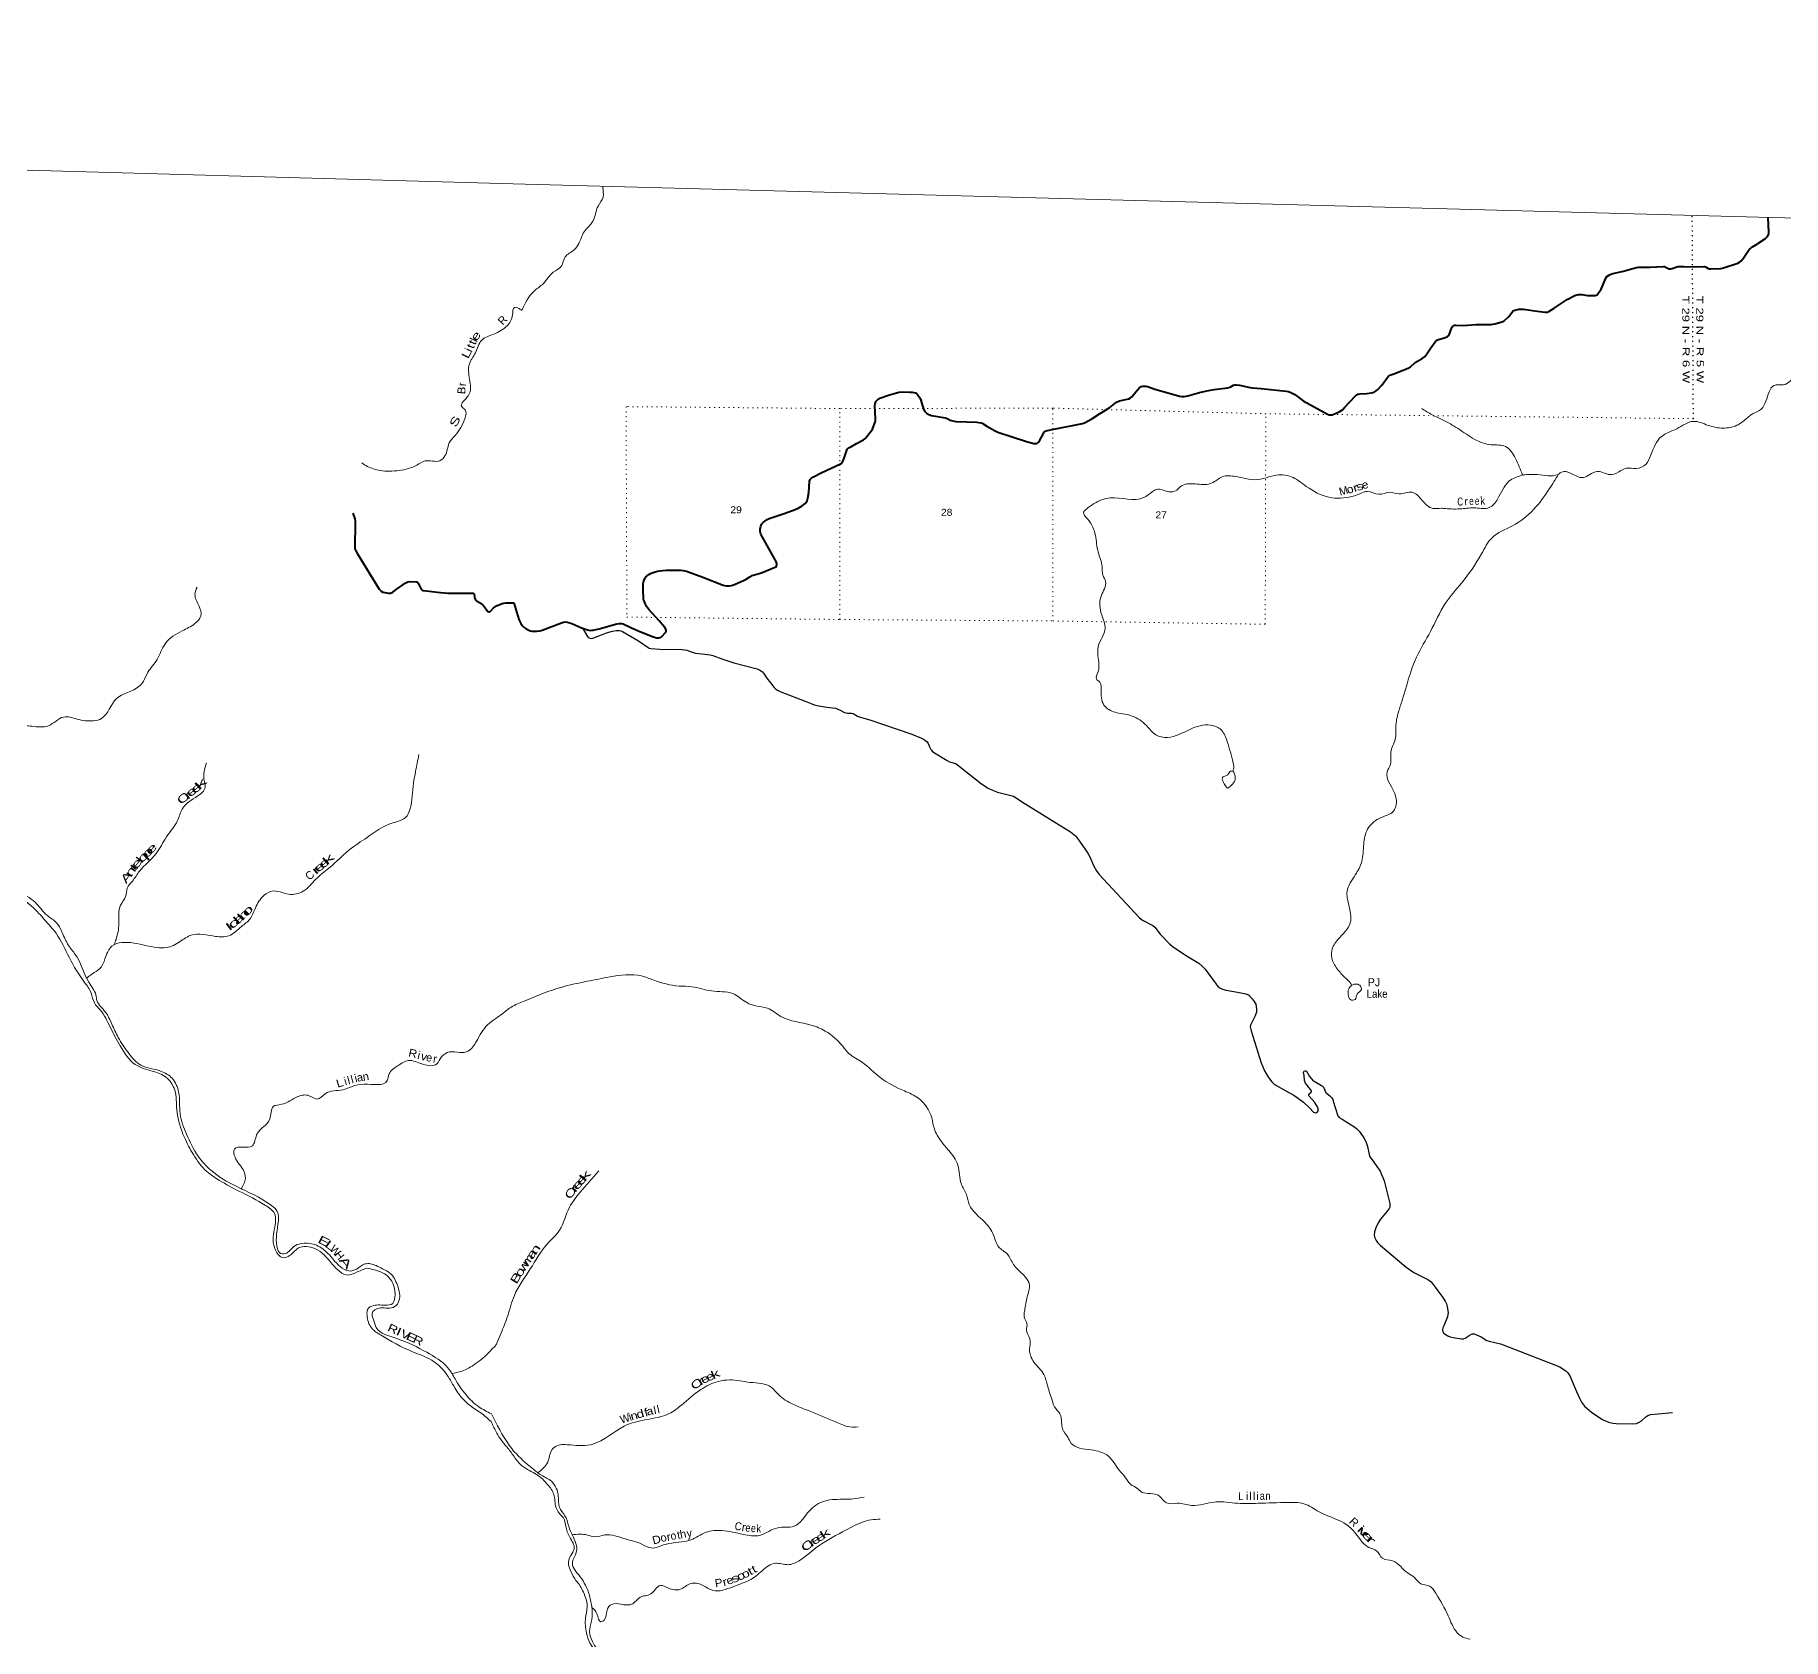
# Model space of a CAD drawing. Header units: feet. Extents: x -745759 to -493183, y 5472 to 195788.
# Drawn here: x -628705 to -585019, y 155689 to 195788 of the extents above; entities that cross this region are included whole.
import ezdxf
from ezdxf.enums import TextEntityAlignment as Align

# ---------------------------------------------------------------- set-up
doc = ezdxf.new("R2010")
doc.units = ezdxf.units.FT
doc.header["$LTSCALE"] = 80
doc.linetypes.add('DOTTED', pattern=[1.5, 0.3, -1.2])
for name, color, linetype, lineweight in [('26', 7, 'Continuous', 40), ('29', 7, 'Continuous', 25), ('39', 7, 'Continuous', 13), ('4', 7, 'Continuous', 13), ('6', 7, 'DOTTED', 25), ('7', 7, 'DOTTED', 13)]:
    doc.layers.add(name, color=color, linetype=linetype, lineweight=lineweight)
doc.layers.add('41', color=7, linetype='Continuous')

msp = doc.modelspace()

# ---------------------------------------------------------------- linework, layer by layer
at = {"layer": '26'}
for points in [[(-585396.67, 191224.1), (-585378.51, 190853.31), (-585381.06, 190827.79), (-585385.18, 190814.37), (-585409.3, 190761.33), (-585428.52, 190729.71), (-585440.9, 190714.23), (-585461.59, 190694.16), (-585652.92, 190563.21)], [(-594213.07, 187597.84), (-594038.77, 187696.11), (-593978.55, 187739.52), (-593935.6, 187789.02), (-593817.87, 187966.38), (-593684.97, 188145.7), (-593656, 188167.9), (-593629.18, 188176.16), (-593478.94, 188217.67), (-593402.2, 188252.55), (-593371.25, 188273.2), (-593359.6, 188290.46), (-593297.01, 188478.14), (-593280.45, 188500.32), (-593257.76, 188518.9), (-593230.93, 188531.29), (-593192.29, 188535.26), (-593011.06, 188527.3), (-592687.57, 188553.03), (-592310.54, 188550.76), (-592270.39, 188557.1), (-592220.87, 188569.49), (-592070.24, 188608.72), (-592022.78, 188627.3), (-591990.85, 188645.24), (-591872.53, 188748.34), (-591789.61, 188858.55), (-591767.94, 188880.23), (-591748.74, 188895.67), (-591690.56, 188916.36), (-591617.31, 188931.84), (-591549.22, 188933.91), (-591503.61, 188930.02), (-591162.35, 188882.5), (-590961.13, 188859.58), (-590915.74, 188859.58), (-590874.35, 188871.04), (-590738.5, 188955.4), (-590414.72, 189174.89), (-590221.39, 189275.62), (-590175.99, 189294.2), (-590126.21, 189302.68), (-590048.06, 189302.46), (-589903.2, 189277.21), (-589761.24, 189271.49), (-589716.88, 189272.53), (-589689.34, 189280.29), (-589667.36, 189293.17), (-589643.62, 189316.92), (-589561.26, 189435.55), (-589449.5, 189708.41), (-589419.74, 189747.41), (-589376.41, 189778.38), (-589335.14, 189801.09), (-589270.35, 189821.63), (-589002.27, 189879.45), (-588770.06, 189950.56), (-588684.12, 189975.56), (-588628.41, 189983.82), (-588339.54, 189980.85), (-588008.25, 189998.25), (-587984.1, 189996.72), (-587961.91, 189990.02), (-587908.26, 189956.98), (-587882.99, 189945.11), (-587852.84, 189940.67), (-587825.21, 189943.04), (-587786.52, 189952.85), (-587671.71, 189991.25), (-587644.66, 189997.76), (-587613.71, 189998.79), (-587501.97, 190001.83), (-587240.09, 189993.25), (-587001.93, 189999.57), (-586977.65, 189996.21), (-586953.92, 189988.98), (-586890.98, 189952.85), (-586877.06, 189947.17), (-586856.59, 189942.33), (-586825.47, 189938.91), (-586570.64, 189949.23), (-586533.49, 189955.96), (-586150.3, 190080.65), (-586106.88, 190104.6), (-586076.96, 190130.41), (-586017.22, 190203.45), (-585879.63, 190402.8), (-585854.11, 190435.99), (-585835.53, 190453.54), (-585803.55, 190475.22), (-585780.04, 190488.35), (-585652.92, 190562.95)], [(-598063.53, 186945.81), (-597432.62, 186885.91), (-597377.44, 186872.29), (-597321.73, 186853.71), (-597266.02, 186826.87), (-597215.74, 186796.05), (-597013.13, 186640.04), (-596406.86, 186309.32), (-596364.29, 186292.11), (-596318.89, 186290.05), (-596287.94, 186292.11), (-596241.61, 186305.92), (-596098.1, 186376.76), (-596032.19, 186420.16), (-595976.36, 186471.74), (-595700.1, 186770.58), (-595676.13, 186792.8), (-595648.27, 186804.16), (-595585.71, 186815.28), (-595416.04, 186823.84), (-595304.7, 186838.23), (-595234.55, 186860.94), (-595184.02, 186888.9), (-595141.69, 186929.07), (-595042.3, 187029.58), (-594885.85, 187250.52), (-594863.13, 187269.75), (-594844.55, 187280.07), (-594748.65, 187314.65), (-594387.15, 187454.19), (-594331.78, 187489.64), (-594213.07, 187597.84)], [(-607888.91, 185785.41), (-607791.39, 185911.49), (-607777.78, 185935.44), (-607769.52, 185955.05), (-607710.2, 186111.45), (-607700.9, 186150.73), (-607696.78, 186191.98), (-607719.25, 186514.66), (-607711.23, 186568.78), (-607690.59, 186622.47), (-607657.58, 186659.63), (-607620.44, 186690.6), (-607587.42, 186705.05), (-607375.77, 186781.95), (-607115.02, 186862.21), (-607013.78, 186870.23), (-606842.51, 186861.97), (-606782.67, 186855.78), (-606702.2, 186845.45), (-606674.34, 186829.97), (-606650.61, 186802.1), (-606589.51, 186713.78), (-606564.98, 186660.66), (-606495.73, 186436.2), (-606463.87, 186375.73), (-606420.53, 186332.37), (-606368.95, 186299.34), (-606295.4, 186272.19), (-605950.37, 186216.47), (-605893.32, 186195.07), (-605831.42, 186162.03), (-605767.28, 186141.84), (-605689.04, 186126.93), (-605417.23, 186116.24), (-605162.86, 186104.22), (-605067.11, 186092.65), (-605033.89, 186082.54), (-605006.04, 186067.06), (-604916.59, 186009), (-604710.71, 185891.23), (-604641.84, 185859.55), (-603926.94, 185623.32), (-603740.92, 185576.85), (-603693.68, 185573.59), (-603670.98, 185577.72), (-603637.96, 185592.17), (-603620.88, 185609.25), (-603552.34, 185732.15), (-603487.69, 185859.21), (-603477.02, 185870.91), (-603462.57, 185883.29), (-603433.68, 185891.55), (-603326.44, 185918.52), (-602528.91, 186072.01), (-602501.01, 186079.45), (-602459.74, 186098.03), (-602294.98, 186195.54), (-602097.44, 186316.23), (-601844.27, 186473.45), (-601672.53, 186604.91), (-601598.24, 186642.08), (-601525.58, 186660.81), (-601365.18, 186693.9), (-601327.93, 186714.34), (-601296.98, 186743.25), (-601236.07, 186818.85), (-601089.66, 186979.56), (-601059.68, 186999.27), (-601020.48, 187009.59), (-600977.14, 187011.66), (-600937.52, 187006.87), (-600876.03, 186993.08), (-600720.06, 186935.15), (-600356.4, 186832.4), (-600098.65, 186759.36), (-600041.37, 186750.48), (-599987.72, 186750.48), (-599938.19, 186754.61), (-599890.76, 186764.65), (-599601.68, 186848.03), (-599418.2, 186890.88), (-599236.32, 186920.82), (-598906.19, 186964.5), (-598839.4, 186986.89), (-598750.68, 187032.31), (-598715.6, 187042.63), (-598678.46, 187042.63), (-598603.34, 187037.33), (-598333.86, 186972.43), (-598276.96, 186966.07), (-598063.53, 186945.81)], [(-610534.08, 182352.52), (-610192.07, 182488.16), (-610177.06, 182500.29), (-610169.84, 182514.74), (-610166.74, 182544.68), (-610166.74, 182573.58), (-610169.84, 182591.13), (-610176.09, 182606.72), (-610244.4, 182738.14), (-610564.64, 183305.74), (-610581.49, 183374.69), (-610579.43, 183436.63), (-610562.92, 183508.9), (-610539.96, 183567.33), (-610507.21, 183601.81), (-610465.94, 183634.85), (-610404.04, 183674.08), (-610354.18, 183698.49), (-609956.43, 183836.84), (-609703.54, 183923.42), (-609615.8, 183965.2), (-609529.13, 184014.75), (-609458.98, 184072.57), (-609424.93, 184112.82), (-609405.89, 184145.78), (-609387.79, 184205.74), (-609366.87, 184352.4), (-609349.59, 184634.42), (-609332.07, 184672.36), (-609307.31, 184697.14), (-609245.25, 184742.02), (-609056.36, 184844.82), (-608575.26, 185065.21), (-608542.28, 185086.85), (-608528.87, 185101.3), (-608522.17, 185111.11), (-608481.88, 185207.48), (-608405.95, 185433.07), (-608392.17, 185450.75), (-608371.53, 185465.21), (-608319.24, 185494.82), (-608171.5, 185572.73), (-608001.14, 185663.42), (-607961.94, 185691.01), (-607938.21, 185716.07), (-607888.91, 185785.41)], [(-620759.01, 183835.22), (-620713.29, 183689.27), (-620703.1, 183624.89), (-620701.45, 183564.07), (-620713.42, 183003.43), (-620709.29, 182953.88), (-620703.1, 182924.97), (-620686.6, 182887.81), (-620646.4, 182817.24), (-620102.44, 181930.66), (-620070.67, 181899.87), (-620050.04, 181885.42), (-620008.77, 181862.71), (-619960.9, 181849.51), (-619878.77, 181831.74), (-619843.7, 181829.67), (-619818.13, 181836.89), (-619763.22, 181862.71), (-619713.7, 181897.81), (-619453.12, 182086.38), (-619418.63, 182104.28), (-619387.68, 182114.6), (-619325.59, 182122.4), (-619168.58, 182117.58), (-619146.26, 182106.34), (-619129.76, 182087.76), (-619091.8, 182019.45), (-619049.02, 181934.03), (-619032.78, 181914.33), (-619003.89, 181904), (-618928.91, 181893.58), (-618567.15, 181850.84), (-618384.21, 181831.45), (-617814.2, 181833.37), (-617756.05, 181830.2), (-617739.81, 181826), (-617734.38, 181820.91), (-617731.28, 181807.49), (-617723.14, 181745.07), (-617714.78, 181707.35), (-617704.46, 181679.48), (-617699.3, 181670.19), (-617688.46, 181657.77), (-617667.32, 181640.25), (-617537.07, 181564.35), (-617513.59, 181542.18), (-617428.65, 181433.41), (-617393.92, 181387.33), (-617375.38, 181371.98), (-617357.81, 181365.65), (-617339.24, 181369.78), (-617318.75, 181385.08), (-617228.35, 181484.26), (-617215.43, 181494.69), (-617191.7, 181506.05), (-617086.14, 181552.27), (-617057.58, 181562.83), (-617026.11, 181573.67), (-616988.97, 181581.93), (-616930.35, 181591.83), (-616738.83, 181590.18)], [(-613501.1, 181905.06), (-613504.8, 182071.96), (-613497.63, 182116.76), (-613484.22, 182161.14), (-613454.3, 182215.86), (-613437.79, 182238.57), (-613396.53, 182273.67), (-613363.51, 182298.45), (-613320.18, 182325.29), (-613255.66, 182352.43), (-613208.75, 182364.52), (-613149.94, 182380), (-613014.79, 182399.62), (-612927.22, 182406.25), (-612563.93, 182404.78), (-612501.91, 182400.39), (-612421.56, 182382.07), (-612015.2, 182237.08), (-611507.64, 182032.73), (-611474.96, 182021.27), (-611433.18, 182016.63), (-611354.77, 182020.76), (-611298.54, 182028.5), (-611274.29, 182035.21), (-611224.77, 182049.69), (-610983.38, 182154.81), (-610927.12, 182183.35), (-610835.82, 182243.75), (-610805.89, 182262.33), (-610781.14, 182273.69), (-610753.28, 182281.94), (-610629.28, 182314.77), (-610585.11, 182329.43), (-610534.08, 182352.52)], [(-613811.08, 180975.92), (-613643.86, 180901.77), (-613255.86, 180741.71), (-613160.26, 180719.98), (-613112.81, 180715.85), (-613071.54, 180728.23), (-613044.08, 180742.84), (-612939.54, 180856.48), (-612927.1, 180889.28), (-612931.22, 180911.99), (-612941.54, 180934.7), (-612963.85, 180976.37), (-613101.74, 181138.33), (-613362.65, 181423.41), (-613412, 181490.11), (-613453.27, 181576.82), (-613480.1, 181638.77), (-613493.51, 181674.91), (-613496.64, 181704.33), (-613501.1, 181905.06)], [(-616738.83, 181590.18), (-616613.44, 181174.73), (-616563.89, 181078.18), (-616524.68, 181018.3), (-616480.77, 180976.61), (-616431.83, 180939.84), (-616380.24, 180913), (-616328.66, 180892.36), (-616286.12, 180885.45), (-616161.52, 180882.03), (-616091.36, 180888.23), (-616027.35, 180905.23), (-615788.44, 180996.3), (-615547.24, 181095.37), (-615494, 181110.19), (-615450.67, 181114.32), (-615394.96, 181110.19), (-615291.79, 181077.15), (-615062.74, 180975.98), (-614999.44, 180950.25)], [(-614999.44, 180950.25), (-614896.64, 180915.08), (-614859.5, 180906.83), (-614821.47, 180904.05), (-614791.4, 180904.76), (-614756.33, 180908.89), (-614569.77, 180954.33), (-614199.26, 181061.27), (-614155.87, 181069.94), (-614098.09, 181078.2), (-614048.57, 181076.13), (-614007.63, 181063.07), (-613811.08, 180975.92)]]:
    msp.add_lwpolyline(points, dxfattribs=at)
at = {"layer": '29'}
for points in [[(-615023.33, 180958.42), (-614896.27, 180746.74), (-614875.76, 180727.3), (-614836.2, 180706.73), (-614806.67, 180701.37), (-614761.83, 180708.97), (-614548.82, 180795.9), (-614418.04, 180839.65), (-614272.3, 180882.85), (-614180.81, 180897.17), (-614103.89, 180900.14), (-614062.87, 180893.66), (-614018.65, 180875.35), (-613624.62, 180642.17), (-613383.7, 180472.57), (-613353.61, 180459.4), (-613316.91, 180450.76), (-613085.28, 180437.54), (-612539.28, 180424.67), (-612469.47, 180420.51), (-612411.05, 180411.65), (-612251.87, 180349.92), (-612195.27, 180334.09), (-612029.42, 180317.16)], [(-612029.42, 180317.16), (-611831.58, 180288.03), (-611764.53, 180271.44), (-611542.6, 180195.26), (-611237.9, 180088.12), (-610652.99, 179940.39), (-610621.3, 179927.92), (-610586.76, 179912.8), (-610547.89, 179886.87), (-610524.21, 179867.39), (-610493.92, 179837.18), (-610411.47, 179712.81), (-610234.38, 179478.75), (-610197.04, 179443.97), (-610147.38, 179411.56), (-610062.26, 179370.74), (-609453.44, 179132.49), (-609293.47, 179065.89), (-609228.65, 179043.23), (-609116.43, 179018.36), (-608918.67, 178987.94), (-608698.54, 178954.76), (-608638.19, 178936.26), (-608578.46, 178908.76)], [(-608578.46, 178908.76), (-608471.95, 178854.16), (-608430.17, 178840.49), (-608396.38, 178834.72), (-608297.73, 178835.36), (-608256.04, 178823.92), (-608144.96, 178757.8), (-608104.9, 178739.66), (-607839.82, 178668.64), (-606792, 178312.09), (-606551.44, 178208.17), (-606473.71, 178164.96), (-606411.1, 178117.2), (-606378.71, 178074.22), (-606345.86, 177991.73), (-606313.94, 177929.47), (-606299.91, 177907.87), (-606281.55, 177886.26), (-606226.95, 177842.99), (-605910.33, 177647.62), (-605852.98, 177620.52), (-605697.24, 177572.63), (-605658.66, 177551.39), (-605525.76, 177438.65), (-605052.68, 177069.67), (-604886.63, 176959.81), (-604773.44, 176909.72), (-604652.04, 176860.32), (-604250.94, 176758.49), (-604179.45, 176719.24), (-604047.14, 176626.16), (-602822.24, 175869.64), (-602702.88, 175768.99), (-602598.98, 175634.49), (-602391.97, 175336.89), (-602339.41, 175240.56), (-602250.26, 175024.56), (-602176.06, 174896.15), (-602111.11, 174799.39), (-601100.84, 173716.52), (-601022.15, 173656.27), (-600768.26, 173524.34), (-600720.84, 173483.19), (-600582.66, 173310.07), (-600353.79, 173064.05), (-600288.73, 173007.29), (-599952.77, 172781.47), (-599620.09, 172585.72), (-599531.18, 172510.97), (-599463.1, 172434.09), (-599188.94, 172061.81), (-599131.75, 171992.45), (-599094.82, 171967.63), (-599028.12, 171931.96), (-598931.47, 171911.81), (-598648.12, 171858.49)], [(-598648.12, 171858.49), (-598445.63, 171820.39), (-598380.39, 171789.37), (-598350.17, 171763.44), (-598282.07, 171690.59), (-598237.89, 171629.49), (-598194.71, 171556.03), (-598173.52, 171446.15), (-598177.44, 171361.59), (-598218.38, 171253.31), (-598324.08, 171035.91), (-598332.89, 170989.98), (-598307.41, 170895.59), (-598061.8, 170092.2), (-597976.65, 169892.45), (-597879.98, 169722.09), (-597795.28, 169615.91), (-597737.23, 169562.8), (-597464, 169400.44), (-597247.86, 169285.39), (-597123.81, 169201.1), (-596999.06, 169109.61), (-596851.86, 168968.21), (-596754.01, 168861.95), (-596727.62, 168848.95), (-596700.63, 168842.46), (-596676.01, 168848.12), (-596655.28, 168866.23), (-596640.17, 168889.99), (-596635.86, 168915.92), (-596637.6, 168941.17), (-596656.37, 168989.38), (-596695.23, 169060.67), (-596722.09, 169101.08), (-596862.93, 169256.33), (-596873.35, 169278.88), (-596867.74, 169306.41), (-596859.32, 169317.77), (-596811.82, 169358.82), (-596799.7, 169378.77), (-596801.03, 169393.39), (-596828.6, 169429.43), (-596950, 169583.52), (-596962.79, 169610.5), (-596978.07, 169654.81), (-596988.97, 169773.04), (-596999.66, 169849.26), (-596994.52, 169875.12), (-596982.39, 169888.15), (-596965.12, 169896.79), (-596941.37, 169894.63), (-596924.07, 169881.45), (-596850.85, 169753.79), (-596796.71, 169680.74), (-596770.8, 169654.81), (-596735.33, 169631.12), (-596549.06, 169526.78), (-596527.9, 169510.06), (-596514.94, 169492.78), (-596481.08, 169431.23), (-596454.49, 169360.99), (-596439.06, 169342.28), (-596342.39, 169270.03), (-596318.47, 169246.48), (-596296.88, 169216.23), (-596273.13, 169175.18), (-596257.27, 169136.09), (-596144.66, 168769.01), (-596130.09, 168749.29), (-596107.95, 168727.96), (-596033.28, 168683.03), (-595716.66, 168487.66), (-595670.73, 168447.1), (-595613.52, 168386.6), (-595511.67, 168244.94), (-595482.89, 168198.64), (-595444.03, 168123.03), (-595403.12, 168000.51), (-595361.85, 167797.63), (-595342.55, 167744.94), (-595288.77, 167663.98), (-595125.44, 167442.23), (-595087.78, 167386.3), (-595049.99, 167304.2), (-595018.69, 167228.58), (-594988.05, 167145.14), (-594847.04, 166573.96), (-594842.65, 166516.03), (-594847.04, 166481.06), (-594862.16, 166448.65), (-594914.15, 166383.78), (-595077.59, 166187.74), (-595139.6, 166090.01), (-595195.39, 165968.63), (-595225.96, 165869.64), (-595233.98, 165785.63)], [(-595233.98, 165785.63), (-595223.81, 165716.24), (-595188.95, 165654.63), (-595150.4, 165601.73), (-595083.47, 165532.2), (-594439.92, 164987.29), (-594244.29, 164854.74), (-593898.13, 164677.04), (-593841.99, 164642.47), (-593816.24, 164616.76), (-593715.06, 164482.44), (-593648.99, 164390.93), (-593518.33, 164229.92), (-593460.91, 164132.6), (-593432.84, 164072.11), (-593415.41, 164001.61), (-593388.58, 163847.41), (-593391.82, 163799.89), (-593403.56, 163745.46), (-593499.42, 163519.83), (-593522.45, 163469.34), (-593531.08, 163434.77), (-593528.53, 163396.58), (-593515.97, 163363.47), (-593500.86, 163344.03), (-593458.4, 163306.97), (-593395.06, 163268.41), (-593336.76, 163246.8), (-593265.43, 163230.46), (-593056.08, 163194.95), (-593033.41, 163192.79), (-593003.15, 163196.28), (-592965.4, 163212.24), (-592866.66, 163275.02), (-592807.79, 163311.62), (-592775.4, 163322.42), (-592739.08, 163317.99), (-592562.17, 163241.85), (-592420.23, 163153.9), (-592365.92, 163135.28), (-592080.42, 163064.57), (-592016.48, 163041.56), (-590597.98, 162491.88), (-590509.44, 162438.78), (-590448.98, 162391.25), (-590397.16, 162343.72), (-590348.39, 162266.1), (-590177.14, 161874.26), (-590108.8, 161710.73), (-590053.87, 161613.46), (-589976.14, 161514.08), (-589803.42, 161362.84), (-589695.44, 161281.19), (-589527.05, 161177.04), (-589384.55, 161112.23), (-589276.35, 161087.39), (-589185.92, 161073.34), (-588771.37, 161069.02), (-588684.03, 161079.42), (-588611.6, 161112.23), (-588557.92, 161144.41), (-588445, 161245.69), (-588395.69, 161280.75), (-588327.11, 161302.88), (-588137.98, 161316.41), (-587777.64, 161349.89)]]:
    msp.add_lwpolyline(points, dxfattribs=at)
at = {"layer": '39'}
for points in [[(-616538.99, 188903.72), (-616222.46, 189394.91), (-616006.87, 189565.85), (-615753.04, 189856.8), (-615548.13, 190009.89), (-615453.81, 190239.27), (-615234.12, 190412.09), (-615109.57, 190577.85), (-614981.13, 190862.72), (-614755.93, 191142.47), (-614632.91, 191508.34), (-614506.32, 191736.68), (-614500.94, 191839.56), (-614515, 192004.24)], [(-585766.31, 186324.62), (-585564.26, 186434.85), (-585363.65, 186870.09), (-585238.57, 187028.54), (-585131.23, 187042.03), (-585016.23, 187039.19), (-584678.65, 187299.4), (-584207.82, 187641.13), (-583799.28, 187994.5), (-583580.32, 188031.48), (-583108.27, 188260.1), (-583045.89, 188414.04), (-583083.73, 188515.94), (-583074.61, 188638.89), (-583038.81, 188779.36), (-583059.21, 189014.1), (-583071.35, 189418.25), (-583008.87, 190062.87), (-583017.26, 190293.28), (-583155.54, 190496.6), (-583086.41, 190759.42), (-582991.9, 190906.51), (-582875.84, 191161.33)], [(-616538.99, 188903.72), (-616601.65, 188946.69), (-616717.89, 188977.94), (-616771.19, 188791.71), (-616907.65, 188512.82), (-617243.99, 188307.69), (-617540.54, 188158.01), (-617698.17, 187841.34), (-617848.85, 187558.78), (-617844.49, 187185.46), (-617879.6, 186768.78), (-618040.11, 186496.56), (-617955.44, 186415.69), (-617956.68, 186213.99), (-618206.32, 185774.62), (-618350.38, 185590.74), (-618457.85, 185262.68), (-618588.07, 185145.01), (-618953.53, 185138.33), (-619160.07, 185034.74), (-619603.53, 184900.97), (-620081.82, 184901.25), (-620395.98, 185004.2), (-620539.07, 185088.59)], [(-591531.67, 184786.64), (-591702.79, 185199.93), (-591955.45, 185501.02), (-592315.46, 185544.86), (-592721.04, 185677.06), (-593140.29, 185947.1), (-593530.87, 186167.72), (-593785.24, 186293.06), (-594052.6, 186453.17)], [(-591520.26, 184791.96), (-591152.55, 184798.39), (-590649.63, 184802.52), (-590520.24, 184869.11), (-590377.42, 184852.42), (-590008.08, 184723.41), (-589848.17, 184797.11), (-589661.78, 184878.04), (-589477.39, 184835.77), (-589359.5, 184797.65), (-589125.16, 184862.9), (-588936.35, 184955.89), (-588690.33, 184946), (-588442.3, 185059.32), (-588319.74, 185287.79), (-588056.33, 185748.18), (-587676.37, 185944.17), (-587258.41, 186128.85), (-586890.16, 186028.16), (-586518.84, 185959.71), (-586173.29, 186029.49), (-585943.98, 186187.86), (-585848.49, 186267.66), (-585766.31, 186324.62)], [(-602429.87, 183935.79), (-602233.45, 184075.59), (-601833.08, 184216.37), (-600994.92, 184221.91), (-600782.14, 184368.68), (-600683.34, 184426.15), (-600319.89, 184364.01), (-600170.93, 184411.78), (-600054.54, 184513.14), (-599657.27, 184559.04), (-599288.84, 184587.68), (-599037.47, 184741.3), (-598687.98, 184746.3), (-598078.31, 184680.33), (-597793.01, 184760.12), (-597356.79, 184762.34), (-596998.22, 184550.82), (-596438.69, 184248), (-595863.62, 184235.68), (-595594.32, 184320.03), (-595408.72, 184376.74), (-595120.24, 184306.89), (-594840.03, 184354.51), (-594611.06, 184316.88), (-594286.74, 184355.01), (-594033, 184148.86), (-593772.87, 183952.61), (-593552.68, 183955.68), (-593453.97, 183948.48), (-593048.27, 183943.59), (-592696.23, 183964.67), (-592360.8, 183972.13), (-592153.91, 184185.78), (-591868.84, 184629.32), (-591520.26, 184791.96)], [(-590629.92, 184806.17), (-590859.38, 184439.43), (-591247.55, 183930.48), (-591782.08, 183515.12), (-592290.47, 183220.18), (-592554.05, 182816.37), (-593054.5, 182084.68), (-593458.8, 181576.25), (-593831.05, 180874.82), (-594179.13, 180233.24), (-594537.43, 179155.5), (-594629.83, 178861.4), (-594696.43, 178491.71), (-594710.49, 178185), (-594820.15, 177857.1), (-594829.98, 177556.32), (-594912.76, 177371.04), (-594693.18, 176737.58), (-594751.05, 176387.81), (-595112.46, 176203.35), (-595402.01, 175931.72), (-595499.06, 175556.94), (-595545.59, 175121.95), (-595707.82, 174791.68), (-595913.17, 174377.93), (-595878.89, 174067.66), (-595833.94, 173589.32), (-596142.23, 173176.83), (-596298.71, 172898.93), (-596276.7, 172645.63), (-596111.68, 172381.69), (-595922.35, 172181.65), (-595823.69, 172077.93), (-595801.91, 172036.34)], [(-602429.87, 183935.79), (-602499.16, 183853.72), (-602401.56, 183688.94), (-602203.03, 183276.41), (-602133.98, 182855.91), (-602034.58, 182499.1), (-602015.35, 182284.28), (-601947.88, 182124.5), (-602060.74, 181760.33), (-602045.79, 181291.03), (-601957.9, 180952.78), (-602132.17, 180501.65), (-602131.78, 180204.59), (-602143.39, 179849.3), (-602178.86, 179690.8), (-602096.64, 179611.38), (-602062.2, 179367.79), (-601961.12, 179000.82), (-601665.38, 178843.84), (-601284.37, 178762.96), (-600926.73, 178523.18), (-600695.9, 178295.53), (-600399.28, 178227.45), (-599843.5, 178427.92), (-599323.09, 178534.55), (-599058.44, 178414.95), (-598906.51, 178121.12), (-598760.14, 177595.08), (-598751.5, 177427.08), (-598772.92, 177389.37)], [(-637548.34, 183288.56), (-637116.29, 183230.04), (-636808.05, 182977.96), (-636409.13, 182798.18), (-635739.96, 182688.06), (-635283.36, 182553.19), (-634491.54, 182117.12), (-634138.37, 181962.73), (-633815.36, 181889.82), (-633586.37, 181694.26), (-633123.83, 181323.2), (-632693.03, 180973.14), (-631991.73, 180626.16), (-631615.39, 180354.17), (-631058.98, 180023.05), (-630505.49, 179734.36), (-630215.36, 179561.43), (-630001.59, 179247.25), (-629750.25, 179057.16), (-629521.79, 178841.45), (-629235.58, 178595.99), (-628958.9, 178526.29), (-628783.81, 178507.64), (-628367.78, 178519.06), (-627988.71, 178737.21), (-627653.02, 178686.16), (-627242.44, 178643.25), (-627039.07, 178702.54), (-626675.13, 179191.4), (-626097.8, 179505.28), (-625995.66, 179629.73), (-625882.81, 179854.77), (-625652.37, 180177.63), (-625556.39, 180374.86), (-625446.19, 180575.76), (-625028.24, 180891.74), (-624706.65, 181073.05), (-624560.52, 181258.9), (-624610.13, 181522.43), (-624705.6, 181807.33), (-624654.47, 181987.57)], [(-639616.32, 182167.07), (-639422.48, 182402.11), (-639230.18, 182578.69), (-639167.18, 182595.22), (-639101.3, 182490.63), (-639024.39, 182113.41), (-638936.89, 181909.42), (-638886.03, 181770.92), (-638988.71, 181394.32), (-639001.29, 181067.84), (-638795.49, 180834.55), (-638441.78, 180623.67), (-638030.33, 180459.7), (-637891.63, 180361.29), (-637733.77, 180224.06), (-637338.62, 180054.47), (-636955.46, 179889.21), (-636767.46, 179823.83), (-636695.16, 179733.19), (-636649.07, 179566.58), (-636470.27, 179303.73), (-636275.4, 179038.45), (-636290.22, 178780.62), (-636260.13, 178465.14), (-636023.8, 178164.49), (-635724.64, 177950.98), (-635390.1, 177778.91), (-635186.89, 177523.51), (-635089.8, 177069.11), (-635109.14, 176869.9), (-635249.96, 176655.67), (-635259.87, 176585.32), (-635194.85, 176525.13), (-634986.09, 176404.74), (-634851.94, 176209.62), (-634714, 175851), (-634424.9, 175099.12), (-634176.97, 174933.34), (-633667.13, 174827.34), (-633214.04, 174789.39), (-632830.23, 174880.32), (-632674.07, 175063.89), (-632560.36, 175244.53), (-632405.24, 175311.12), (-632284.66, 175291.86), (-632141.8, 175044.06), (-631791.63, 174466.11), (-631510.33, 174341.82), (-630937.91, 174159.57), (-630851.64, 173985.86), (-630716.34, 173603.1), (-630534.54, 173455.17), (-630281.55, 173482.91), (-630002.85, 173721.81), (-629608.26, 174070.68), (-629375.93, 174234.13), (-629203.4, 174272.02), (-629013.91, 174186.43), (-628605.51, 173828.87), (-628462.45, 173665.8), (-628178.51, 173333.66), (-627845.59, 172713.79), (-627464, 172102.75), (-627301.4, 171838.31), (-627219.04, 171592.08), (-627076.35, 171414.89), (-626825.19, 170986.77), (-626575.2, 170514.3), (-626197.77, 170052.65), (-625776.29, 169886.4), (-625433.1, 169736.31), (-625211.52, 169411.83), (-625159.69, 168924.31), (-624970.05, 168227.46), (-624745.11, 167800.02), (-624407.08, 167375.7), (-624094.02, 167153.76), (-623594.61, 166880.59), (-622941.91, 166526.8), (-622721.1, 166327.43), (-622721.09, 165942.12), (-622694.73, 165406.84), (-622515.9, 165222.67), (-622252.25, 165348.99), (-622116.03, 165464.48), (-621923.44, 165497.83), (-621706.73, 165449.86), (-621274.87, 165063.45), (-620876.4, 164788.87), (-620634.03, 164873.38), (-620423.93, 164958.72)], [(-619109.2, 177799.28), (-619192.94, 177375.79), (-619242.88, 177086.59), (-619336.77, 176429.35), (-619442.99, 176226.34), (-619649.48, 176124.76), (-619942.79, 176021.4), (-620349.13, 175763.62), (-620793.03, 175458.38), (-621357.06, 174958.57), (-621685.22, 174680.6), (-622001.85, 174380.14), (-622369, 174308.95), (-622782.72, 174386.23), (-622981.35, 174276.39), (-623197.36, 173965.26), (-623333.82, 173686.37), (-623544.48, 173502.19), (-623859.38, 173268.26), (-624190.77, 173252.63), (-624799.36, 173286.54), (-625076, 173126.26), (-625425.14, 172971.9), (-625655.16, 172973.82), (-626235.42, 173087.68), (-626780.36, 173008.99), (-626942.98, 172732.79), (-627062.94, 172467.59), (-627221.34, 172352.67), (-627411.69, 172212.29)], [(-624416.3, 177591.69), (-624486.24, 177232.4), (-624463.85, 176931.24), (-624635.72, 176764.21), (-625027.82, 176433.44), (-625140.13, 176151.9), (-625419.33, 175739.52), (-625674.44, 175322.49), (-626091.52, 174885.43), (-626269.59, 174635.86), (-626397.26, 174461.64), (-626441.17, 174248.94), (-626565.85, 174034.3), (-626606.27, 173569.34), (-626679.02, 173179.86), (-626723.56, 173048.52)], [(-598772.92, 177389.37), (-598827.71, 177381.02), (-598888.85, 177302.14), (-598942.48, 177267.48), (-599026.64, 177225.72), (-599024.84, 177156.95), (-598966.07, 177039.89), (-598901.95, 176963.07), (-598809, 177026.79), (-598711.79, 177159.07), (-598712.6, 177258.11), (-598747.76, 177356.23), (-598775.35, 177389)], [(-631896.56, 174775.46), (-631671.06, 174523.51), (-631102.99, 174329.26), (-630759.31, 174120.65), (-630663.54, 173924.51), (-630643.38, 173691.99), (-630505.58, 173559.32), (-630203.57, 173686.66), (-629726.09, 174118.11), (-629591.46, 174249.79), (-629460.87, 174381.57), (-629148.59, 174361.38), (-628703.16, 174107.78), (-628395.02, 173775.01), (-628163.64, 173593.51), (-628005.6, 173309.01), (-627840.33, 172992.05), (-627653.26, 172737.06), (-627360.99, 172106.14), (-627181.6, 171788.81), (-627154.89, 171652.96), (-626944.56, 171361.05), (-626782.85, 171062.33), (-626624.11, 170727.38), (-626358.1, 170327.12), (-626054.95, 170034.83), (-625564.37, 169886.97), (-625276.48, 169706.03), (-625114.02, 169358.87), (-625075.77, 168815.22), (-624917.42, 168310.83), (-624625.16, 167756.57), (-624309.37, 167407.46), (-623676.1, 167005.76), (-622796.55, 166529.09), (-622649.14, 166378.01), (-622633.32, 166056.85), (-622643.36, 165441.82), (-622597.33, 165349.85), (-622444.58, 165325.72), (-622238.16, 165501.94), (-622050.61, 165573.74), (-621752.23, 165561.99), (-621442.05, 165384.5), (-621072.81, 164995.69), (-620861.67, 164889.35), (-620660.58, 164938.62), (-620457.49, 165064.49), (-620176.04, 165022.91), (-620018.61, 164946.21), (-619833.79, 164836.52), (-619648.04, 164531.13), (-619607.7, 164144.78), (-619710.37, 164000.17), (-619888.95, 163962.43), (-620213.01, 163918.37), (-620267.03, 163859.25), (-620245.66, 163673.1), (-620174.19, 163473.55), (-619660.67, 163200.02), (-618914.88, 162855.93), (-618384.25, 162464.95), (-618205.72, 162192.03), (-617931.59, 161793.57), (-617612.46, 161494.81), (-617297.49, 161318.06)], [(-617024.07, 171318.15), (-616801.62, 171487.18), (-616477.77, 171634.45), (-615994.74, 171833.21), (-615464.08, 172006.19), (-614900.66, 172131.65), (-614337.76, 172240.97), (-613545.47, 172264.13), (-613251.92, 172163.81), (-612602.66, 172011.71), (-612288.19, 171995.59), (-611794.95, 171888.89), (-611264.01, 171823.41), (-610911.96, 171597.96), (-610696.55, 171516.3), (-610399.6, 171458.31), (-610061.01, 171253.49), (-609302.85, 171035.26), (-608954.34, 170886.7), (-608518.48, 170507.01), (-608354.98, 170319.91), (-608030.84, 170105.45), (-607582.81, 169727.39), (-606977.94, 169390.79), (-606626.46, 169209.81), (-606295.15, 168720.29), (-606227.6, 168439.27), (-606059.86, 168134.83), (-605867.62, 167900.34), (-605639.19, 167537.38), (-605553.77, 167061.79), (-605427, 166801.1), (-605354.5, 166548.2), (-604963.04, 166107.28), (-604749.43, 165785.21), (-604615.78, 165487.93), (-604403.48, 165311.4), (-604248.4, 165051.82), (-603851.25, 164537.98), (-603907.34, 164242.72), (-603971, 163901.22), (-603977.34, 163707.43), (-603913.11, 163572), (-603928.27, 163416.89), (-603840.73, 163191.81), (-603849.24, 162931.4), (-603740.52, 162612.68), (-603490.27, 162299.55), (-603400.54, 162017.81), (-603277.73, 161636), (-603227.88, 161492.95), (-603088.19, 161318.74), (-603046.77, 161103.22), (-603025.63, 160946.94), (-602893.31, 160732.55), (-602813.27, 160586.52), (-602311.99, 160416.91), (-601874.99, 160257.45), (-601607.71, 159909.41), (-601448.31, 159720.43), (-601322.41, 159556.76), (-601164.01, 159460.76), (-601048.04, 159364.1), (-600827.21, 159324.7), (-600605.09, 159263.04), (-600428.96, 159091.71), (-600160.68, 159083.13), (-599798.92, 159031.15), (-599196.47, 159114.95), (-598650.29, 159083.34), (-598137.42, 159083.11), (-597391.65, 159103.72), (-596996.96, 159070.9), (-596613.79, 158870.72), (-596177.78, 158680.97), (-595937.53, 158556.08), (-595661.89, 158278.51), (-595366.87, 157976.06), (-595181.72, 157895.38), (-595028.37, 157706.58), (-594780.1, 157642.06), (-594572.79, 157498.02), (-594390.34, 157334.57), (-594232.27, 157228.48), (-594071.81, 157071.79), (-593847.68, 157010.07), (-593697.9, 156835.53), (-593389.2, 156271.97), (-593160.8, 155846.37), (-593016.99, 155736.69), (-592838.85, 155688.56)], [(-595801.91, 172036.34), (-595873.85, 171935.58), (-595882.64, 171790.37), (-595831.87, 171675.58), (-595712.66, 171677.83), (-595661.98, 171807.56), (-595557.16, 171925.46), (-595578.6, 172011.02), (-595673.9, 172060.54), (-595801.91, 172036.34)], [(-623557.96, 166938.27), (-623446.91, 167203.58), (-623503.73, 167422.92), (-623722.34, 167783.63), (-623718.34, 167936.84), (-623521.23, 167988.23), (-623268.08, 168022.02), (-623164.21, 168289.65), (-622993.35, 168495.03), (-622839.1, 168682.69), (-622748.07, 168999.07), (-622540.73, 169056.24), (-622134.12, 169247.45), (-621848.96, 169270.32), (-621651.41, 169184.52), (-621454.11, 169320.62), (-621011.6, 169418.11), (-620777.35, 169500.8), (-620479.14, 169559.66), (-619901.57, 169651.63), (-619852.93, 169813.77), (-619641.78, 170016.09), (-619369.86, 170150.26), (-619011.07, 170056.25), (-618661.64, 170067.38), (-618544.06, 170241.86), (-618349.14, 170363.91), (-618087.17, 170349.06), (-617878.29, 170388.03), (-617672.14, 170630.82), (-617392.94, 171043.2), (-617184.92, 171203.24), (-617024.07, 171318.15)], [(-614615.23, 167395.95), (-615081.1, 166857.15), (-615345.71, 166483.69), (-615596.75, 165907.71), (-615906.96, 165559.95), (-616324.98, 164940.82), (-616724.14, 164280.66), (-616890.37, 163766.64), (-617064.43, 163321.57), (-617162.98, 163086.27), (-617212.28, 162998.93), (-617252.69, 162967.92)], [(-620423.93, 164958.72), (-620221.19, 164917.16), (-619850.97, 164719.96), (-619744.85, 164533.64), (-619710.46, 164228.13), (-619764.89, 164076.22), (-619953.66, 164034.71), (-620285.2, 164013.03), (-620371.38, 163958.78), (-620406.12, 163788.2), (-620291.48, 163464.48), (-620071.94, 163293.38), (-619267.66, 162871.11), (-618788.91, 162656.99), (-618473.24, 162380.51), (-618240.61, 162015.4), (-618012.98, 161690.77), (-617732.61, 161453.54), (-617564.04, 161340.24), (-617302.64, 161124.31)], [(-618291.16, 162325.56), (-618031.09, 162387.22), (-617748.71, 162535.25), (-617385.9, 162826.44), (-617252.69, 162967.92)], [(-616134.36, 159847.49), (-615891.3, 160107.41), (-615784.25, 160417.21), (-615659.79, 160518.31), (-615319.86, 160539.78), (-614763.83, 160562.42), (-613975.84, 161010.08), (-613427.3, 161174.41), (-612853, 161323.78), (-612549.22, 161536.35), (-612068.13, 161923.1), (-611631.36, 162127.38), (-611341.32, 162166.61), (-610832.44, 162105.88), (-610303.29, 161985.9), (-610123.65, 161798.29), (-609763.99, 161558.45), (-609457.25, 161429.41), (-608821.57, 161170.64), (-608498.95, 161033.02), (-608407.02, 161003.81), (-608130.81, 160990.93)], [(-617299.38, 161319.12), (-616852.31, 160534.65), (-616726, 160372.18), (-616273.84, 159955.96), (-616047.28, 159783.02), (-615795.79, 159631.5), (-615626.19, 159260.32), (-615616.45, 159063.99), (-615568.3, 158931.1), (-615431.94, 158716.58), (-615344.03, 158440.97), (-615171.98, 158021.21), (-615175.37, 157855.62), (-615274.65, 157598.11), (-615261.55, 157504.74), (-615153.87, 157339.63), (-614894.81, 156925.18), (-614809.84, 156621.37), (-614778.07, 156357.65), (-614795.55, 156131.88), (-614844.6, 155866.71), (-614771.7, 155625.93), (-614654.13, 155454.44), (-614531.05, 155389.89), (-614153.63, 155137.35), (-613877.05, 154764.77), (-613788.61, 154505.3), (-613726.52, 154242.64), (-613661.2, 154078.89), (-613548.4, 154008.6), (-613396.92, 154009.82), (-612830.5, 153979.58), (-612588.05, 153983.96), (-612451.54, 153836.12), (-612431.65, 153641.49), (-612436.92, 153356.73), (-612468.73, 152939.44), (-612483.08, 152562.02), (-612527.51, 152438.15), (-612594.36, 152246.29), (-612633.98, 151960.61), (-612608.16, 151515.22), (-612499.11, 151206.59), (-612318.03, 151186.66), (-612156.52, 151062.27), (-612165.5, 150911), (-612343.94, 150579.24), (-612416.47, 150337.04), (-612277.16, 150027.45), (-612062.37, 149864.99), (-611353.87, 149486.68), (-611187.56, 149323.74), (-611179.22, 149208.29), (-611253.02, 149051.01), (-611309.64, 148862.87), (-611305.43, 148682.89), (-611223.94, 148581.26), (-611020.86, 148431.3), (-610658.09, 148163.06), (-610497.01, 147963.92), (-610441.1, 147697.41), (-610309.97, 147446.68), (-610117.07, 147232.37), (-610028, 147053.72), (-609994.48, 146781.86), (-609931.56, 146482.8), (-609871.93, 146268.71), (-609808.82, 146098.97), (-609815.92, 145939.29)], [(-617302.64, 161124.31), (-617108.2, 160746.49), (-616959.21, 160547.73), (-616775.04, 160313.5), (-616589.18, 160069.1), (-616391.82, 159929.42), (-616049.59, 159712.36), (-615920.62, 159580.93), (-615750.83, 159339.07), (-615692.54, 159021.97), (-615598.08, 158822.93), (-615498.57, 158716.69), (-615441.02, 158500.65), (-615340.67, 158234.74), (-615229.01, 157944.23), (-615315.24, 157777.24), (-615373.05, 157552.76), (-615310.08, 157378.98), (-615188.17, 157154.82), (-615124.12, 157075.98), (-614968.01, 156786.06), (-614906.69, 156561.82), (-614943.93, 156225.54), (-614922.24, 155838.88), (-614835.48, 155589.57), (-614586.39, 155302.74), (-614186.48, 154996.94), (-613977.61, 154715.44), (-613881.69, 154437.55), (-613765.43, 154102.43), (-613660.99, 153961.68), (-613434.9, 153897.87), (-613303.4, 153905.79), (-613167.48, 153863.05), (-612777.32, 153876.84), (-612606.26, 153859.25), (-612535.42, 153679.16), (-612526.2, 153343.41), (-612588.4, 152923.06), (-612620.52, 152681.6), (-612640.87, 152429.65), (-612706.19, 152160.96), (-612719.78, 151745.11), (-612626.99, 151309.7), (-612502.24, 151049.07), (-612367.87, 150897.26), (-612369.61, 150782.13), (-612453.92, 150550.42), (-612476.57, 150227.82), (-612381.98, 150032.82), (-612319.38, 149909.58), (-612182.64, 149830.44), (-612023.25, 149764.72), (-611637.86, 149570.53), (-611402.7, 149290.21), (-611402.52, 149110.35), (-611418.78, 148674.38), (-611340.24, 148544.57), (-611057.79, 148351.64), (-610771.51, 148152.54), (-610623.95, 147972.02), (-610549.73, 147771.61), (-610442.33, 147412.52), (-610242.8, 146907.01), (-610112.09, 146581.53), (-609996.06, 146300.97), (-609939.67, 146111.24), (-609941.11, 145943.8)], [(-615284.1, 158297.6), (-614898.7, 158289.32), (-614716.33, 158247.12), (-614466.57, 158289.65), (-613956.8, 158194.54), (-613537.16, 158059.88), (-613301.98, 157965.47), (-612947.7, 158055.18), (-612314.07, 158166.27), (-611940.36, 158356.4), (-611537.1, 158400.09), (-611007.16, 158304.34), (-610589.95, 158280.89), (-610143.55, 158470.72), (-609945.28, 158482.57), (-609734.44, 158508.16), (-609350.23, 158895.99), (-608970.77, 159138.47), (-608454.43, 159182.59), (-608260.32, 159190.53), (-607986.16, 159238.34)], [(-614786.61, 156479.17), (-614660.32, 156315.49), (-614561.69, 156120.36), (-614479.56, 156162.19), (-614406.7, 156414.48), (-614286.97, 156556.15), (-614064.76, 156559.15), (-613765.5, 156571.81), (-613582.58, 156731.67), (-613317.32, 156816.14), (-613078.23, 157026.74), (-612874.4, 156961.62), (-612578.54, 156931.95), (-612319.44, 157075.23), (-612027.88, 157037.62), (-611765.71, 156903.95), (-611257.87, 156996.83), (-610687.87, 157261.52), (-610372.5, 157520.19), (-610200.88, 157581.39), (-609887, 157547.11), (-609609.18, 157645.33), (-609186.74, 157967.27), (-608523.5, 158366.39), (-608041.23, 158603.56), (-607806.89, 158668.82), (-607580.18, 158685.82)]]:
    msp.add_spline(points, degree=3, dxfattribs=at)
at = {"layer": '4'}
msp.add_lwpolyline([(-739699.92, 195787.95), (-708889.59, 194791.67), (-678077.93, 193837.75), (-647264.98, 192926.23), (-616450.81, 192057.09), (-585635.48, 191230.34), (-554819.03, 190445.97), (-524001.53, 189704), (-493183.05, 189004.41), (-497222.97, 5471.78), (-528293.91, 6177.09), (-559363.85, 6925.15), (-590432.73, 7715.93), (-621500.49, 8549.46), (-652567.08, 9425.72), (-683632.43, 10344.71), (-714696.49, 11306.44), (-745759.19, 12310.89)], close=True, dxfattribs=at)
msp.add_lwpolyline([(-739699.92, 195787.95), (-708889.59, 194791.67), (-678077.93, 193837.75), (-647264.98, 192926.23), (-616450.81, 192057.09), (-585635.48, 191230.34), (-554819.03, 190445.97), (-524001.53, 189704), (-493183.05, 189004.41), (-497222.97, 5471.78), (-528293.91, 6177.09), (-559363.85, 6925.15), (-590432.73, 7715.93), (-621500.49, 8549.46), (-652567.08, 9425.72), (-683632.43, 10344.71), (-714696.49, 11306.44), (-745759.19, 12310.89)], close=True, dxfattribs=at)
at = {"layer": '6'}
msp.add_line((-587258.77, 186195.52), (-587286.72, 191273.56), dxfattribs=at)
at = {"layer": '7'}
for p, q in [((-608593.84, 181175.87), (-608589.96, 186448.43)), ((-603262.99, 181137.92), (-603266.09, 186459.08))]:
    msp.add_line(p, q, dxfattribs=at)
msp.add_lwpolyline([(-587258.77, 186195.52), (-597944.45, 186317.88), (-603266.09, 186459.08), (-608589.96, 186448.43), (-613932.68, 186496.74), (-613912.09, 181235.75), (-608593.84, 181175.87), (-603262.99, 181137.92), (-597959.36, 181056.15), (-597944.45, 186317.88)], dxfattribs=at)

# ---------------------------------------------------------------- texts
at = {"layer": '41'}
for s, rotation, p in [('R', 48.23, (-616945.6, 188591.97)), ('r', 86.264, (-617933.51, 187049.87)), ('M', 14.17, (-595979.98, 184295.67)), ('r', 3.084, (-592933.89, 184029.86)), ('C', 43.998, (-621770.1, 174709.84)), ('i', 346.656, (-619131.25, 170188.81)), ('e', 349.277, (-618869.64, 170129.13)), ('r', 351.599, (-618721.55, 170097.06)), ('i', 16.226, (-620920.18, 169536.62)), ('l', 14.721, (-620839.87, 169558.21)), ('l', 14.721, (-620753.73, 169585.32)), ('i', 14.11, (-620662.13, 169610.68)), ('W', 313.892, (-621269.23, 165329.81)), ('H', 309.793, (-621171.31, 165217.21)), ('i', 17.112, (-613802.6, 161146.94)), ('l', 12.398, (-613191.13, 161312.3)), ('l', 12.398, (-613105.21, 161331.45)), ('i', 359.734, (-598412.28, 159162.24)), ('l', 0.215, (-598325.93, 159162.4)), ('l', 0.215, (-598235.92, 159162.69)), ('i', 0.215, (-598151.59, 159163)), ('R', 315.415, (-595808.57, 158541.29)), ('t', 9.331, (-612604.4, 158195.84)), ('y', 9.303, (-612338.07, 158240.93))]:
    msp.add_text(s, height=200, rotation=rotation, dxfattribs=at).set_placement(p, align=Align.CENTER)
for s, rotation, width, p in [('e', 59.757, 1.5, (-617603.31, 188212.1)), ('L', 63.232, 1.45, (-617832.42, 187770.2)), ('i', 65.212, 1.15, (-617776.95, 187871.49)), ('t', 65.714, 1.2, (-617732.85, 187966.59)), ('t', 65.714, 1.2, (-617683.99, 188063.41)), ('l', 65.276, 1.05, (-617652.09, 188125.63)), ('B', 84.104, 1.05, (-617947.22, 186892.74)), ('S', 61.068, 1.5, (-618123.28, 186077.97)), ('o', 17.366, 1.1, (-595811.86, 184336.95)), ('r', 18.417, 1.3, (-595674.55, 184378.95)), ('s', 17.176, 1.35, (-595573.74, 184410.13)), ('e', 16.805, 1.1, (-595439.09, 184451.13)), ('C', 0.339, 0.75, (-593085.86, 184023.37)), ('e', 1.769, 0.75, (-592803.59, 184037.94)), ('e', 359.428, 0.75, (-592665.23, 184042.14)), ('k', 2.428, 0.9, (-592519.91, 184044.16)), ('e', 39.764, 1.8, (-624727.92, 176801.67)), ('e', 39.856, 1.85, (-624612.69, 176891.08)), ('k', 44.256, 2.25, (-624494.35, 176997.92)), ('C', 40.48, 1.6, (-624938.89, 176631.87)), ('r', 38.016, 1.95, (-624823.78, 176714.41)), ('e', 50.453, 1.8, (-626088.02, 175015.31)), ('l', 51.12, 1.55, (-626010.55, 175104.06)), ('o', 46.597, 1.95, (-625936.04, 175174.01)), ('p', 45.597, 2.1, (-625829.6, 175274.47)), ('e', 46.296, 2, (-625729.46, 175375.7)), ('e', 40.334, 1.85, (-621416, 175014.03)), ('k', 41.827, 2.15, (-621308.8, 175110.66)), ('A', 53.662, 1.65, (-626338.82, 174674.03)), ('n', 54.559, 1.75, (-626238.47, 174817.54)), ('t', 54.425, 1.6, (-626156.72, 174928.2)), ('r', 40.199, 2.05, (-621619.11, 174841.7)), ('e', 40.334, 1.85, (-621525.87, 174921.62)), ('h', 45.95, 2.1, (-623426.4, 173730.29)), ('o', 48.442, 1.9, (-623321.25, 173830.93)), ('I', 36.793, 1.95, (-623798.59, 173419.15)), ('d', 41.317, 2.05, (-623668.8, 173520.76)), ('a', 42.556, 2.05, (-623548.23, 173621.97)), ('R', 347.246, 1.1, (-619281.78, 170233.55)), ('v', 345.71, 1.1, (-619004.95, 170156.15)), ('L', 16.55, 1.15, (-621060.16, 169494.1)), ('a', 10.026, 1.05, (-620567.36, 169632.86)), ('n', 10.319, 1.05, (-620420, 169654.36)), ('k', 49.152, 2.1, (-614881.75, 167206.58)), ('C', 54.736, 1.45, (-615245.12, 166776.44)), ('r', 51.063, 2, (-615152.08, 166898.73)), ('e', 49.152, 1.85, (-615068.13, 166992.76)), ('e', 49.152, 1.85, (-614974.84, 167099.61)), ('E', 333.045, 1.55, (-621530.47, 165547.87)), ('L', 324.361, 1.75, (-621379.83, 165442.05)), ('A', 311.298, 1.8, (-621013.25, 165032.72)), ('w', 56.888, 1.55, (-616409.07, 164963.77)), ('m', 56.504, 1.35, (-616305.75, 165114.84)), ('a', 56.504, 1.7, (-616210.57, 165258.64)), ('n', 55.443, 1.75, (-616126.78, 165371.58)), ('B', 59.028, 1.6, (-616599.92, 164666.22)), ('o', 56.888, 1.55, (-616506.6, 164808.8)), ('R', 335.711, 1.3, (-619799.4, 163350.4)), ('I', 335.711, 1.55, (-619649.59, 163283.01)), ('V', 335.478, 1.3, (-619484.78, 163207.76)), ('E', 335.478, 1.5, (-619331.31, 163139.36)), ('R', 335.6, 1.3, (-619168.24, 163063.53)), ('C', 37.494, 1.5, (-612113.51, 161989.12)), ('r', 32.888, 1.75, (-612007.02, 162056.81)), ('e', 25.046, 1.35, (-611923.89, 162103.09)), ('e', 23.046, 1.3, (-611796.53, 162159.83)), ('k', 25.445, 1.55, (-611658.66, 162223.07)), ('W', 17.112, 0.95, (-613932.06, 161107.27)), ('n', 16.242, 1.2, (-613707.28, 161176.63)), ('d', 16.242, 1.3, (-613552.32, 161222.07)), ('f', 13.886, 1.2, (-613407.6, 161259.4)), ('a', 12.398, 1.1, (-613317.68, 161290.2)), ('L', 359.734, 0.8, (-598569.3, 159162.77)), ('a', 1.427, 0.85, (-598030.82, 159169.85)), ('n', 1.427, 0.85, (-597888.82, 159169.04)), ('C', 349.824, 0.9, (-611146.7, 158410.67)), ('D', 13.776, 1.1, (-613146.72, 158078.07)), ('o', 14.637, 1.05, (-612975.27, 158128.61)), ('r', 9.572, 1.05, (-612853.52, 158145.47)), ('o', 9.572, 0.95, (-612735.84, 158174.38)), ('h', 11.303, 1.05, (-612489.58, 158217.28)), ('r', 349.824, 1.05, (-611006.92, 158388.47)), ('e', 354.012, 0.85, (-610896.08, 158373.49)), ('e', 356.693, 0.8, (-610756.15, 158360.29)), ('k', 359.462, 0.85, (-610615.65, 158355.27)), ('C', 39.313, 1.6, (-609345.04, 157951.55)), ('r', 34.792, 1.85, (-609237.18, 158026.14)), ('e', 31.833, 1.55, (-609145.13, 158087.26)), ('e', 31.833, 1.55, (-609028.22, 158159.29)), ('k', 34.333, 1.85, (-608903.98, 158245.17)), ('i', 314.183, 1.9, (-595641.35, 158372.42)), ('v', 314.183, 2.15, (-595561.66, 158292.81)), ('e', 314.258, 2, (-595475.9, 158200.25)), ('r', 314.258, 2.25, (-595382.49, 158102.14)), ('s', 21.437, 1.45, (-611171.39, 157118.02)), ('c', 23.92, 1.45, (-611029.52, 157178.11)), ('o', 23.92, 1.3, (-610905.71, 157233.03)), ('t', 26.982, 1.3, (-610786.19, 157295.33)), ('t', 29.484, 1.4, (-610687.44, 157351.61)), ('P', 9.469, 1.1, (-611601.22, 156994.93)), ('r', 14.342, 1.2, (-611440.93, 157024.31)), ('e', 18.866, 1.15, (-611309.42, 157066.89))]:
    msp.add_text(s, height=200, rotation=rotation, dxfattribs=dict(at, width=width)).set_placement(p, align=Align.CENTER)
msp.add_text('PJ', height=200, dxfattribs=at).set_placement((-595397.41, 172008.08))
at = {"layer": '41', "width": 0.9}
msp.add_text('Lake', height=200, dxfattribs=at).set_placement((-595424.47, 171719.25))
at = {"layer": '6', "width": 1.4}
for s, p in [('T 29 N - R 6 W', (-587537.49, 189265.02)), ('T 29 N - R 5 W', (-587188.17, 189266.8))]:
    msp.add_text(s, height=175, rotation=270.315, dxfattribs=at).set_placement(p)
at = {"layer": '7', "width": 1.1}
for s, p in [('29', (-611326.42, 183831.27)), ('28', (-606063.06, 183767.05)), ('27', (-600703.42, 183702.82)), ('27', (-600703.42, 183702.82))]:
    msp.add_text(s, height=175, dxfattribs=at).set_placement(p)

doc.saveas('drawing.dxf')
